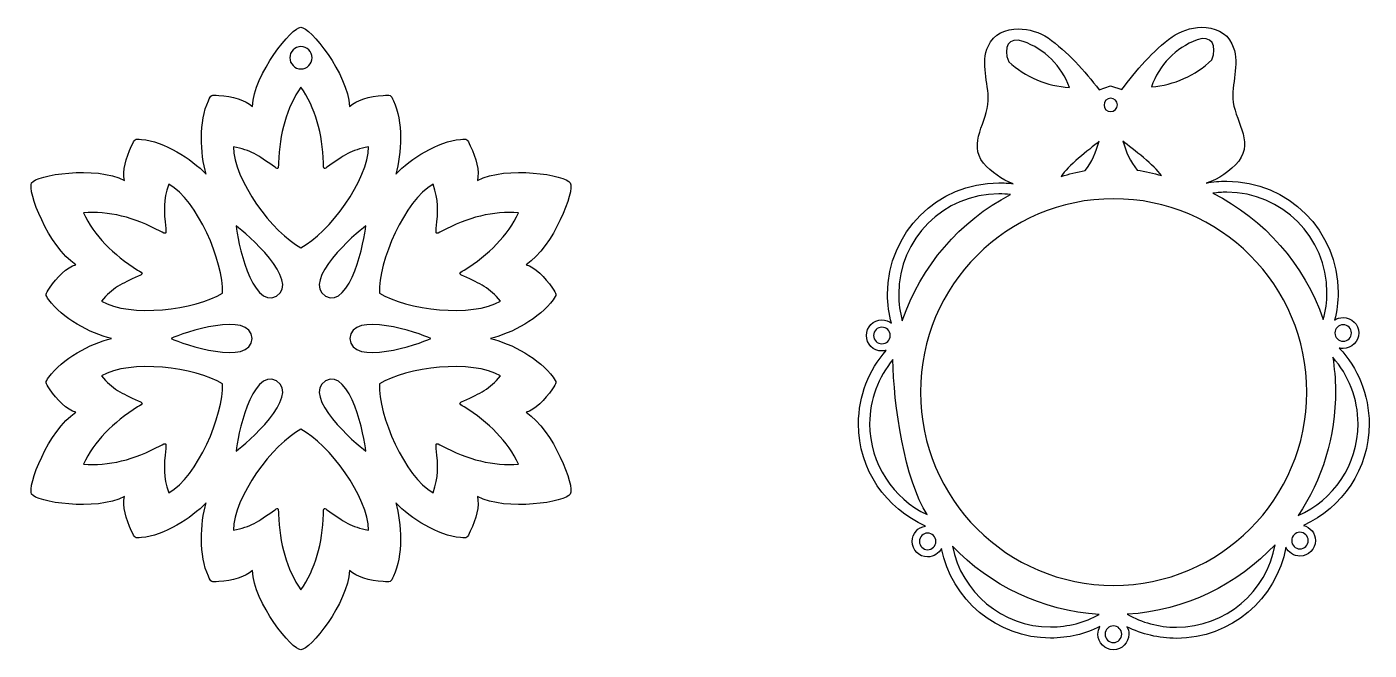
# Model space of a CAD drawing. Header units: centimetres. Extents: x 1 to 127, y -92 to 6.
# Drawn here: x 104.23 to 125.82, y -63.11 to -53.1 of the extents above; entities that cross this region are included whole.
import ezdxf

# ---------------------------------------------------------------- set-up
doc = ezdxf.new("R2010")
doc.units = ezdxf.units.CM
doc.header["$MEASUREMENT"] = 0
doc.layers.add('layer 1', color=7, linetype='Continuous')

msp = doc.modelspace()

# ---------------------------------------------------------------- linework, layer by layer
at = {"layer": 'layer 1', "color": 250}
for points, knots in [([(112.68481, -58.9143), (112.75302, -58.81488), (112.75744, -58.81548), (112.69408, -58.72583), (112.69408, -58.72583), (112.48497, -58.42987), (112.0255, -58.18619), (111.6894, -58.10527), (111.6894, -58.10527), (112.0255, -58.02435), (112.48497, -57.78067), (112.69408, -57.48471), (112.69408, -57.48471), (112.75744, -57.39506), (112.75302, -57.39566), (112.68481, -57.29624), (112.68481, -57.29624), (112.5596, -57.11388), (112.40597, -56.96187), (112.25944, -56.91916), (112.25944, -56.91916), (112.7011, -56.63596), (113.04884, -55.72588), (112.97136, -55.60528), (112.97136, -55.60528), (112.90564, -55.47787), (111.94364, -55.32398), (111.47752, -55.56487), (111.47752, -55.56487), (111.51381, -55.4166), (111.45898, -55.20758), (111.36368, -55.00796), (111.36368, -55.00796), (111.31168, -54.89916), (111.31441, -54.89564), (111.20508, -54.90568), (111.20508, -54.90568), (110.84425, -54.9388), (110.40348, -55.21486), (110.16537, -55.46547), (110.16537, -55.46547), (110.26336, -55.13394), (110.28204, -54.61422), (110.1303, -54.28516), (110.1303, -54.28516), (110.08432, -54.18546), (110.08264, -54.18958), (109.96242, -54.19896), (109.96242, -54.19896), (109.7419, -54.21622), (109.53345, -54.27324), (109.42321, -54.3788), (109.42321, -54.3788), (109.39877, -53.85471), (108.78448, -53.09852), (108.64129, -53.10532), (108.64129, -53.10532), (108.4981, -53.09852), (107.88381, -53.85471), (107.85937, -54.3788), (107.85937, -54.3788), (107.74913, -54.27324), (107.54068, -54.21622), (107.32016, -54.19896), (107.32016, -54.19896), (107.19994, -54.18958), (107.19826, -54.18546), (107.15228, -54.28516), (107.15228, -54.28516), (107.00054, -54.61422), (107.01922, -55.13394), (107.11721, -55.46547), (107.11721, -55.46547), (106.8791, -55.21486), (106.43833, -54.9388), (106.0775, -54.90568), (106.0775, -54.90568), (105.96817, -54.89564), (105.9709, -54.89916), (105.9189, -55.00796), (105.9189, -55.00796), (105.8236, -55.20758), (105.76877, -55.4166), (105.80506, -55.56487), (105.80506, -55.56487), (105.33894, -55.32398), (104.37694, -55.47787), (104.31122, -55.60528), (104.31122, -55.60528), (104.23374, -55.72588), (104.58148, -56.63596), (105.02314, -56.91916), (105.02314, -56.91916), (104.87661, -56.96187), (104.72298, -57.11388), (104.59777, -57.29624), (104.59777, -57.29624), (104.52956, -57.39566), (104.52514, -57.39506), (104.5885, -57.48471), (104.5885, -57.48471), (104.79761, -57.78067), (105.25708, -58.02435), (105.59318, -58.10527), (105.59318, -58.10527), (105.25708, -58.18619), (104.79761, -58.42987), (104.5885, -58.72583), (104.5885, -58.72583), (104.52514, -58.81548), (104.52956, -58.81488), (104.59777, -58.9143), (104.59777, -58.9143), (104.72298, -59.09666), (104.87661, -59.24867), (105.02314, -59.29138), (105.02314, -59.29138), (104.58148, -59.57458), (104.23374, -60.48466), (104.31122, -60.60526), (104.31122, -60.60526), (104.37694, -60.73267), (105.33894, -60.88656), (105.80506, -60.64567), (105.80506, -60.64567), (105.76877, -60.79394), (105.8236, -61.00296), (105.9189, -61.20258), (105.9189, -61.20258), (105.9709, -61.31138), (105.96817, -61.3149), (106.0775, -61.30486), (106.0775, -61.30486), (106.43833, -61.27174), (106.8791, -60.99568), (107.11721, -60.74507), (107.11721, -60.74507), (107.01922, -61.0766), (107.00054, -61.59632), (107.15228, -61.92538), (107.15228, -61.92538), (107.19826, -62.02508), (107.19994, -62.02096), (107.32016, -62.01158), (107.32016, -62.01158), (107.54068, -61.99432), (107.74913, -61.9373), (107.85937, -61.83174), (107.85937, -61.83174), (107.88381, -62.35583), (108.4981, -63.11202), (108.64129, -63.10522), (108.64129, -63.10522), (108.78448, -63.11202), (109.39877, -62.35583), (109.42321, -61.83174), (109.42321, -61.83174), (109.53345, -61.9373), (109.7419, -61.99432), (109.96242, -62.01158), (109.96242, -62.01158), (110.08264, -62.02096), (110.08432, -62.02508), (110.1303, -61.92538), (110.1303, -61.92538), (110.28204, -61.59632), (110.26336, -61.0766), (110.16537, -60.74507), (110.16537, -60.74507), (110.40348, -60.99568), (110.84425, -61.27174), (111.20508, -61.30486), (111.20508, -61.30486), (111.31441, -61.3149), (111.31168, -61.31138), (111.36368, -61.20258), (111.36368, -61.20258), (111.45898, -61.00296), (111.51381, -60.79394), (111.47752, -60.64567), (111.47752, -60.64567), (111.94364, -60.88656), (112.90564, -60.73267), (112.97136, -60.60526), (112.97136, -60.60526), (113.04884, -60.48466), (112.7011, -59.57458), (112.25944, -59.29138), (112.25944, -59.29138), (112.40597, -59.24867), (112.5596, -59.09666), (112.68481, -58.9143)], [0, 0, 0, 0, 0.02040816, 0.02040816, 0.02040816, 0.02040816, 0.04081633, 0.04081633, 0.04081633, 0.04081633, 0.06122449, 0.06122449, 0.06122449, 0.06122449, 0.08163265, 0.08163265, 0.08163265, 0.08163265, 0.10204082, 0.10204082, 0.10204082, 0.10204082, 0.12244898, 0.12244898, 0.12244898, 0.12244898, 0.14285714, 0.14285714, 0.14285714, 0.14285714, 0.16326531, 0.16326531, 0.16326531, 0.16326531, 0.18367347, 0.18367347, 0.18367347, 0.18367347, 0.20408163, 0.20408163, 0.20408163, 0.20408163, 0.2244898, 0.2244898, 0.2244898, 0.2244898, 0.24489796, 0.24489796, 0.24489796, 0.24489796, 0.26530612, 0.26530612, 0.26530612, 0.26530612, 0.28571429, 0.28571429, 0.28571429, 0.28571429, 0.30612245, 0.30612245, 0.30612245, 0.30612245, 0.32653061, 0.32653061, 0.32653061, 0.32653061, 0.34693878, 0.34693878, 0.34693878, 0.34693878, 0.36734694, 0.36734694, 0.36734694, 0.36734694, 0.3877551, 0.3877551, 0.3877551, 0.3877551, 0.40816327, 0.40816327, 0.40816327, 0.40816327, 0.42857143, 0.42857143, 0.42857143, 0.42857143, 0.44897959, 0.44897959, 0.44897959, 0.44897959, 0.46938776, 0.46938776, 0.46938776, 0.46938776, 0.48979592, 0.48979592, 0.48979592, 0.48979592, 0.51020408, 0.51020408, 0.51020408, 0.51020408, 0.53061224, 0.53061224, 0.53061224, 0.53061224, 0.55102041, 0.55102041, 0.55102041, 0.55102041, 0.57142857, 0.57142857, 0.57142857, 0.57142857, 0.59183673, 0.59183673, 0.59183673, 0.59183673, 0.6122449, 0.6122449, 0.6122449, 0.6122449, 0.63265306, 0.63265306, 0.63265306, 0.63265306, 0.65306122, 0.65306122, 0.65306122, 0.65306122, 0.67346939, 0.67346939, 0.67346939, 0.67346939, 0.69387755, 0.69387755, 0.69387755, 0.69387755, 0.71428571, 0.71428571, 0.71428571, 0.71428571, 0.73469388, 0.73469388, 0.73469388, 0.73469388, 0.75510204, 0.75510204, 0.75510204, 0.75510204, 0.7755102, 0.7755102, 0.7755102, 0.7755102, 0.79591837, 0.79591837, 0.79591837, 0.79591837, 0.81632653, 0.81632653, 0.81632653, 0.81632653, 0.83673469, 0.83673469, 0.83673469, 0.83673469, 0.85714286, 0.85714286, 0.85714286, 0.85714286, 0.87755102, 0.87755102, 0.87755102, 0.87755102, 0.89795918, 0.89795918, 0.89795918, 0.89795918, 0.91836735, 0.91836735, 0.91836735, 0.91836735, 0.93877551, 0.93877551, 0.93877551, 0.93877551, 0.95918367, 0.95918367, 0.95918367, 0.95918367, 1, 1, 1, 1]), ([(120.65352, -53.27664), (120.52559, -53.18767), (120.34651, -53.13124), (120.17497, -53.13011), (120.17497, -53.13011), (119.9783, -53.13435), (119.77324, -53.21354), (119.69321, -53.40248), (119.69321, -53.40248), (119.55929, -53.68716), (119.69959, -53.99692), (119.69255, -54.28203), (119.69255, -54.28203), (119.68423, -54.61873), (119.35796, -54.96347), (119.61479, -55.29098), (119.61479, -55.29098), (119.74565, -55.43164), (119.91054, -55.55521), (120.09424, -55.61818), (120.09424, -55.61818), (120.01821, -55.60832), (119.94068, -55.60323), (119.86197, -55.60323), (119.86197, -55.60323), (118.87413, -55.60323), (118.07334, -56.40404), (118.07334, -57.39186), (118.07334, -57.39186), (118.07334, -57.55427), (118.09499, -57.71165), (118.13556, -57.86121), (118.13556, -57.86121), (118.09318, -57.82783), (118.03971, -57.80792), (117.98157, -57.80792), (117.98157, -57.80792), (117.84402, -57.80792), (117.73252, -57.91943), (117.73252, -58.05698), (117.73252, -58.05698), (117.73252, -58.19452), (117.84402, -58.30604), (117.98157, -58.30604), (117.98157, -58.30604), (118.0056, -58.30604), (118.02885, -58.30263), (118.05082, -58.29628), (118.05082, -58.29628), (117.77379, -58.61127), (117.60579, -59.02452), (117.60579, -59.47697), (117.60579, -59.47697), (117.60579, -60.21208), (118.04924, -60.84361), (118.68322, -61.11863), (118.68322, -61.11863), (118.56173, -61.13518), (118.4681, -61.23935), (118.4681, -61.3654), (118.4681, -61.3654), (118.4681, -61.50294), (118.5796, -61.61444), (118.71715, -61.61444), (118.71715, -61.61444), (118.81448, -61.61444), (118.89878, -61.55862), (118.93974, -61.47723), (118.93974, -61.47723), (119.10142, -62.29884), (119.82568, -62.91855), (120.69468, -62.91855), (120.69468, -62.91855), (120.97886, -62.91855), (121.24757, -62.85225), (121.48617, -62.73433), (121.48617, -62.73433), (121.46592, -62.77035), (121.45437, -62.81193), (121.45437, -62.85621), (121.45437, -62.85621), (121.45437, -62.99376), (121.56587, -63.10527), (121.70343, -63.10527), (121.70343, -63.10527), (121.84097, -63.10527), (121.95247, -62.99376), (121.95247, -62.85621), (121.95247, -62.85621), (121.95247, -62.81259), (121.94125, -62.77159), (121.92157, -62.73594), (121.92157, -62.73594), (122.16148, -62.85549), (122.43204, -62.92276), (122.7183, -62.92276), (122.7183, -62.92276), (123.59566, -62.92276), (124.32549, -62.29105), (124.47775, -61.45769), (124.47775, -61.45769), (124.51742, -61.54256), (124.60358, -61.60136), (124.70347, -61.60136), (124.70347, -61.60136), (124.84102, -61.60136), (124.95252, -61.48985), (124.95252, -61.35231), (124.95252, -61.35231), (124.95252, -61.2339), (124.8699, -61.13479), (124.75916, -61.1095), (124.75916, -61.1095), (125.38207, -60.82982), (125.81591, -60.20405), (125.81591, -59.47697), (125.81591, -59.47697), (125.81591, -59.00599), (125.63378, -58.57736), (125.33621, -58.25794), (125.33621, -58.25794), (125.35612, -58.26306), (125.37706, -58.26593), (125.39857, -58.26593), (125.39857, -58.26593), (125.53612, -58.26593), (125.64762, -58.15443), (125.64762, -58.01688), (125.64762, -58.01688), (125.64762, -57.87933), (125.53612, -57.76782), (125.39857, -57.76782), (125.39857, -57.76782), (125.34763, -57.76782), (125.30025, -57.78312), (125.26079, -57.80937), (125.26079, -57.80937), (125.29701, -57.66749), (125.31626, -57.51882), (125.31626, -57.36566), (125.31626, -57.36566), (125.31626, -56.37783), (124.51546, -55.57704), (123.52763, -55.57704), (123.52763, -55.57704), (123.41417, -55.57704), (123.30316, -55.58761), (123.19557, -55.6078), (123.19557, -55.6078), (123.39815, -55.54793), (123.57878, -55.41195), (123.71863, -55.25637), (123.71863, -55.25637), (123.96999, -54.92457), (123.63795, -54.58538), (123.62387, -54.24889), (123.62387, -54.24889), (123.61203, -53.96394), (123.74709, -53.65184), (123.60837, -53.36947), (123.60837, -53.36947), (123.52525, -53.18191), (123.31881, -53.10618), (123.1221, -53.10527), (123.1221, -53.10527), (122.95067, -53.10928), (122.7725, -53.16874), (122.64615, -53.25985), (122.64615, -53.25985), (122.34518, -53.47669), (122.06393, -53.8071), (121.8387, -54.10599), (121.8387, -54.10599), (121.8387, -54.10599), (121.65636, -54.04687), (121.65636, -54.04687), (121.65636, -54.04687), (121.65636, -54.04687), (121.47513, -54.10905), (121.47513, -54.10905), (121.47513, -54.10905), (121.24482, -53.81402), (120.95804, -53.48838), (120.65352, -53.27664)], [0, 0, 0, 0, 0.0212766, 0.0212766, 0.0212766, 0.0212766, 0.04255319, 0.04255319, 0.04255319, 0.04255319, 0.06382979, 0.06382979, 0.06382979, 0.06382979, 0.08510638, 0.08510638, 0.08510638, 0.08510638, 0.10638298, 0.10638298, 0.10638298, 0.10638298, 0.12765957, 0.12765957, 0.12765957, 0.12765957, 0.14893617, 0.14893617, 0.14893617, 0.14893617, 0.17021277, 0.17021277, 0.17021277, 0.17021277, 0.19148936, 0.19148936, 0.19148936, 0.19148936, 0.21276596, 0.21276596, 0.21276596, 0.21276596, 0.23404255, 0.23404255, 0.23404255, 0.23404255, 0.25531915, 0.25531915, 0.25531915, 0.25531915, 0.27659574, 0.27659574, 0.27659574, 0.27659574, 0.29787234, 0.29787234, 0.29787234, 0.29787234, 0.31914894, 0.31914894, 0.31914894, 0.31914894, 0.34042553, 0.34042553, 0.34042553, 0.34042553, 0.36170213, 0.36170213, 0.36170213, 0.36170213, 0.38297872, 0.38297872, 0.38297872, 0.38297872, 0.40425532, 0.40425532, 0.40425532, 0.40425532, 0.42553191, 0.42553191, 0.42553191, 0.42553191, 0.44680851, 0.44680851, 0.44680851, 0.44680851, 0.46808511, 0.46808511, 0.46808511, 0.46808511, 0.4893617, 0.4893617, 0.4893617, 0.4893617, 0.5106383, 0.5106383, 0.5106383, 0.5106383, 0.53191489, 0.53191489, 0.53191489, 0.53191489, 0.55319149, 0.55319149, 0.55319149, 0.55319149, 0.57446809, 0.57446809, 0.57446809, 0.57446809, 0.59574468, 0.59574468, 0.59574468, 0.59574468, 0.61702128, 0.61702128, 0.61702128, 0.61702128, 0.63829787, 0.63829787, 0.63829787, 0.63829787, 0.65957447, 0.65957447, 0.65957447, 0.65957447, 0.68085106, 0.68085106, 0.68085106, 0.68085106, 0.70212766, 0.70212766, 0.70212766, 0.70212766, 0.72340426, 0.72340426, 0.72340426, 0.72340426, 0.74468085, 0.74468085, 0.74468085, 0.74468085, 0.76595745, 0.76595745, 0.76595745, 0.76595745, 0.78723404, 0.78723404, 0.78723404, 0.78723404, 0.80851064, 0.80851064, 0.80851064, 0.80851064, 0.82978723, 0.82978723, 0.82978723, 0.82978723, 0.85106383, 0.85106383, 0.85106383, 0.85106383, 0.87234043, 0.87234043, 0.87234043, 0.87234043, 0.89361702, 0.89361702, 0.89361702, 0.89361702, 0.91489362, 0.91489362, 0.91489362, 0.91489362, 0.93617021, 0.93617021, 0.93617021, 0.93617021, 0.95744681, 0.95744681, 0.95744681, 0.95744681, 1, 1, 1, 1]), ([(120.99687, -54.07303), (120.63331, -54.05099), (120.28835, -53.9044), (120.02012, -53.65795), (120.02012, -53.65795), (119.9232, -53.42931), (120.01867, -53.2496), (120.25078, -53.33162), (120.25078, -53.33162), (120.59809, -53.45436), (120.87199, -53.72652), (120.99687, -54.07303)], [0, 0, 0, 0, 0.25, 0.25, 0.25, 0.25, 0.5, 0.5, 0.5, 0.5, 1, 1, 1, 1]), ([(123.28583, -53.63041), (123.02177, -53.88136), (122.67935, -54.03374), (122.31622, -54.0619), (122.31622, -54.0619), (122.43525, -53.71335), (122.70452, -53.43661), (123.0497, -53.30801), (123.0497, -53.30801), (123.28038, -53.2221), (123.37888, -53.40017), (123.28583, -53.63041)], [0, 0, 0, 0, 0.25, 0.25, 0.25, 0.25, 0.5, 0.5, 0.5, 0.5, 1, 1, 1, 1]), ([(108.82129, -53.59446), (108.82129, -53.69387), (108.7407, -53.77446), (108.64129, -53.77446), (108.64129, -53.77446), (108.54188, -53.77446), (108.46129, -53.69387), (108.46129, -53.59446), (108.46129, -53.59446), (108.46129, -53.49504), (108.54188, -53.41446), (108.64129, -53.41446), (108.64129, -53.41446), (108.7407, -53.41446), (108.82129, -53.49504), (108.82129, -53.59446)], [0, 0, 0, 0, 0.2, 0.2, 0.2, 0.2, 0.4, 0.4, 0.4, 0.4, 0.6, 0.6, 0.6, 0.6, 1, 1, 1, 1]), ([(108.64129, -56.64854), (108.19516, -56.41426), (107.54904, -55.54736), (107.55678, -55.02696), (107.55678, -55.02696), (107.83373, -55.07766), (107.95374, -55.1622), (108.19977, -55.33846), (108.19977, -55.33846), (108.27453, -55.38667), (108.27678, -55.3983), (108.2813, -55.28103), (108.2813, -55.28103), (108.29208, -54.81886), (108.41312, -54.39539), (108.64129, -54.0649), (108.64129, -54.0649), (108.86946, -54.39539), (108.9905, -54.81886), (109.00128, -55.28103), (109.00128, -55.28103), (109.0058, -55.3983), (109.00805, -55.38667), (109.08281, -55.33846), (109.08281, -55.33846), (109.32884, -55.1622), (109.44885, -55.07766), (109.7258, -55.02696), (109.7258, -55.02696), (109.73354, -55.54736), (109.08742, -56.41426), (108.64129, -56.64854)], [0, 0, 0, 0, 0.11111111, 0.11111111, 0.11111111, 0.11111111, 0.22222222, 0.22222222, 0.22222222, 0.22222222, 0.33333333, 0.33333333, 0.33333333, 0.33333333, 0.44444444, 0.44444444, 0.44444444, 0.44444444, 0.55555556, 0.55555556, 0.55555556, 0.55555556, 0.66666667, 0.66666667, 0.66666667, 0.66666667, 0.77777778, 0.77777778, 0.77777778, 0.77777778, 1, 1, 1, 1]), ([(121.55274, -54.35426), (121.55224, -54.29506), (121.59991, -54.24656), (121.65912, -54.24606), (121.65912, -54.24606), (121.71828, -54.24557), (121.76675, -54.29329), (121.76724, -54.35244), (121.76724, -54.35244), (121.76774, -54.41163), (121.72015, -54.46014), (121.66094, -54.46064), (121.66094, -54.46064), (121.60168, -54.46113), (121.55322, -54.41351), (121.55274, -54.35426)], [0, 0, 0, 0, 0.2, 0.2, 0.2, 0.2, 0.4, 0.4, 0.4, 0.4, 0.6, 0.6, 0.6, 0.6, 1, 1, 1, 1]), ([(120.86243, -55.50249), (120.96196, -55.33136), (121.30906, -55.07859), (121.47303, -54.93668), (121.47303, -54.93668), (121.42459, -55.10519), (121.36049, -55.27261), (121.24902, -55.40732), (121.24902, -55.40732), (121.11715, -55.42992), (120.98962, -55.46081), (120.86243, -55.50249)], [0, 0, 0, 0, 0.25, 0.25, 0.25, 0.25, 0.5, 0.5, 0.5, 0.5, 1, 1, 1, 1]), ([(122.47474, -55.48889), (122.34761, -55.44959), (122.21816, -55.42012), (122.08659, -55.40026), (122.08659, -55.40026), (121.97288, -55.26744), (121.90595, -55.10114), (121.85477, -54.93347), (121.85477, -54.93347), (122.02123, -55.07271), (122.37219, -55.31933), (122.47474, -55.48889)], [0, 0, 0, 0, 0.25, 0.25, 0.25, 0.25, 0.5, 0.5, 0.5, 0.5, 1, 1, 1, 1]), ([(106.51768, -55.62688), (106.97222, -55.88038), (107.39992, -56.87338), (107.37974, -57.37688), (107.37974, -57.37688), (106.95378, -57.64611), (105.87998, -57.77222), (105.43317, -57.50531), (105.43317, -57.50531), (105.61554, -57.29083), (105.74877, -57.22915), (106.02441, -57.10422), (106.02441, -57.10422), (106.10356, -57.06356), (106.11476, -57.06743), (106.01545, -57.00488), (106.01545, -57.00488), (105.6206, -56.76447), (105.31438, -56.44791), (105.14224, -56.08506), (105.14224, -56.08506), (105.54254, -56.05271), (105.96981, -56.15963), (106.37544, -56.38138), (106.37544, -56.38138), (106.47926, -56.4361), (106.47032, -56.42834), (106.46594, -56.33947), (106.46594, -56.33947), (106.43632, -56.03828), (106.42312, -55.89207), (106.51768, -55.62688)], [0, 0, 0, 0, 0.11111111, 0.11111111, 0.11111111, 0.11111111, 0.22222222, 0.22222222, 0.22222222, 0.22222222, 0.33333333, 0.33333333, 0.33333333, 0.33333333, 0.44444444, 0.44444444, 0.44444444, 0.44444444, 0.55555556, 0.55555556, 0.55555556, 0.55555556, 0.66666667, 0.66666667, 0.66666667, 0.66666667, 0.77777778, 0.77777778, 0.77777778, 0.77777778, 1, 1, 1, 1]), ([(109.90284, -57.37688), (109.88266, -56.87338), (110.31036, -55.88038), (110.7649, -55.62688), (110.7649, -55.62688), (110.85946, -55.89207), (110.84626, -56.03828), (110.81664, -56.33947), (110.81664, -56.33947), (110.81226, -56.42834), (110.80332, -56.4361), (110.90714, -56.38138), (110.90714, -56.38138), (111.31277, -56.15963), (111.74004, -56.05271), (112.14034, -56.08506), (112.14034, -56.08506), (111.9682, -56.44791), (111.66198, -56.76447), (111.26713, -57.00488), (111.26713, -57.00488), (111.16782, -57.06743), (111.17902, -57.06356), (111.25817, -57.10422), (111.25817, -57.10422), (111.53381, -57.22915), (111.66704, -57.29083), (111.84941, -57.50531), (111.84941, -57.50531), (111.4026, -57.77222), (110.3288, -57.64611), (109.90284, -57.37688)], [0, 0, 0, 0, 0.11111111, 0.11111111, 0.11111111, 0.11111111, 0.22222222, 0.22222222, 0.22222222, 0.22222222, 0.33333333, 0.33333333, 0.33333333, 0.33333333, 0.44444444, 0.44444444, 0.44444444, 0.44444444, 0.55555556, 0.55555556, 0.55555556, 0.55555556, 0.66666667, 0.66666667, 0.66666667, 0.66666667, 0.77777778, 0.77777778, 0.77777778, 0.77777778, 1, 1, 1, 1]), ([(120.04943, -55.7929), (119.2364, -56.21589), (118.60707, -56.94182), (118.30971, -57.81981), (118.30971, -57.81981), (118.27223, -57.68355), (118.2522, -57.54003), (118.2522, -57.39186), (118.2522, -57.39186), (118.2522, -56.50282), (118.97292, -55.7821), (119.86197, -55.7821), (119.86197, -55.7821), (119.92538, -55.7821), (119.98794, -55.78576), (120.04943, -55.7929)], [0, 0, 0, 0, 0.2, 0.2, 0.2, 0.2, 0.4, 0.4, 0.4, 0.4, 0.6, 0.6, 0.6, 0.6, 1, 1, 1, 1]), ([(121.70743, -62.07193), (119.99211, -62.07193), (118.60155, -60.68138), (118.60155, -58.96606), (118.60155, -58.96606), (118.60155, -57.25074), (119.99211, -55.86019), (121.70743, -55.86019), (121.70743, -55.86019), (123.42274, -55.86019), (124.81329, -57.25074), (124.81329, -58.96606), (124.81329, -58.96606), (124.81329, -60.68138), (123.42274, -62.07193), (121.70743, -62.07193)], [0, 0, 0, 0, 0.2, 0.2, 0.2, 0.2, 0.4, 0.4, 0.4, 0.4, 0.6, 0.6, 0.6, 0.6, 1, 1, 1, 1]), ([(125.07865, -57.79807), (124.77271, -56.91332), (124.12957, -56.187), (123.30403, -55.7713), (123.30403, -55.7713), (123.37711, -55.76115), (123.45176, -55.7559), (123.52763, -55.7559), (123.52763, -55.7559), (124.41668, -55.7559), (125.13739, -56.47662), (125.13739, -57.36566), (125.13739, -57.36566), (125.13739, -57.51546), (125.11693, -57.66047), (125.07865, -57.79807)], [0, 0, 0, 0, 0.2, 0.2, 0.2, 0.2, 0.4, 0.4, 0.4, 0.4, 0.6, 0.6, 0.6, 0.6, 1, 1, 1, 1]), ([(108.24889, -57.42552), (107.83917, -57.63546), (107.61652, -56.50788), (107.5972, -56.29682), (107.5972, -56.29682), (107.77032, -56.41907), (108.63544, -57.17566), (108.24889, -57.42552)], [0, 0, 0, 0, 0.33333333, 0.33333333, 0.33333333, 0.33333333, 1, 1, 1, 1]), ([(109.68538, -56.29682), (109.66606, -56.50788), (109.44341, -57.63546), (109.03369, -57.42552), (109.03369, -57.42552), (108.64714, -57.17566), (109.51226, -56.41907), (109.68538, -56.29682)], [0, 0, 0, 0, 0.33333333, 0.33333333, 0.33333333, 0.33333333, 1, 1, 1, 1]), ([(107.85645, -58.10527), (107.8334, -58.56508), (106.74545, -58.19407), (106.55308, -58.10527), (106.55308, -58.10527), (106.74545, -58.01647), (107.8334, -57.64546), (107.85645, -58.10527)], [0, 0, 0, 0, 0.33333333, 0.33333333, 0.33333333, 0.33333333, 1, 1, 1, 1]), ([(110.7295, -58.10527), (110.53713, -58.19407), (109.44918, -58.56508), (109.42613, -58.10527), (109.42613, -58.10527), (109.44918, -57.64546), (110.53713, -58.01647), (110.7295, -58.10527)], [0, 0, 0, 0, 0.33333333, 0.33333333, 0.33333333, 0.33333333, 1, 1, 1, 1]), ([(117.98157, -57.92364), (118.05521, -57.92364), (118.1149, -57.98334), (118.1149, -58.05698), (118.1149, -58.05698), (118.1149, -58.13061), (118.05521, -58.19031), (117.98157, -58.19031), (117.98157, -58.19031), (117.90793, -58.19031), (117.84823, -58.13061), (117.84823, -58.05698), (117.84823, -58.05698), (117.84823, -57.98334), (117.90793, -57.92364), (117.98157, -57.92364)], [0, 0, 0, 0, 0.2, 0.2, 0.2, 0.2, 0.4, 0.4, 0.4, 0.4, 0.6, 0.6, 0.6, 0.6, 1, 1, 1, 1]), ([(125.39857, -58.15022), (125.32493, -58.15022), (125.26524, -58.09051), (125.26524, -58.01688), (125.26524, -58.01688), (125.26524, -57.94324), (125.32493, -57.88355), (125.39857, -57.88355), (125.39857, -57.88355), (125.47221, -57.88355), (125.53191, -57.94324), (125.53191, -58.01688), (125.53191, -58.01688), (125.53191, -58.09051), (125.47221, -58.15022), (125.39857, -58.15022)], [0, 0, 0, 0, 0.2, 0.2, 0.2, 0.2, 0.4, 0.4, 0.4, 0.4, 0.6, 0.6, 0.6, 0.6, 1, 1, 1, 1]), ([(107.37974, -58.83366), (107.39992, -59.33716), (106.97222, -60.33016), (106.51768, -60.58366), (106.51768, -60.58366), (106.42312, -60.31847), (106.43632, -60.17226), (106.46594, -59.87107), (106.46594, -59.87107), (106.47032, -59.7822), (106.47926, -59.77444), (106.37544, -59.82916), (106.37544, -59.82916), (105.96981, -60.05091), (105.54254, -60.15783), (105.14224, -60.12548), (105.14224, -60.12548), (105.31438, -59.76263), (105.6206, -59.44607), (106.01545, -59.20566), (106.01545, -59.20566), (106.11476, -59.14311), (106.10356, -59.14698), (106.02441, -59.10632), (106.02441, -59.10632), (105.74877, -58.98139), (105.61554, -58.91971), (105.43317, -58.70523), (105.43317, -58.70523), (105.87998, -58.43832), (106.95378, -58.56443), (107.37974, -58.83366)], [0, 0, 0, 0, 0.11111111, 0.11111111, 0.11111111, 0.11111111, 0.22222222, 0.22222222, 0.22222222, 0.22222222, 0.33333333, 0.33333333, 0.33333333, 0.33333333, 0.44444444, 0.44444444, 0.44444444, 0.44444444, 0.55555556, 0.55555556, 0.55555556, 0.55555556, 0.66666667, 0.66666667, 0.66666667, 0.66666667, 0.77777778, 0.77777778, 0.77777778, 0.77777778, 1, 1, 1, 1]), ([(110.7649, -60.58366), (110.31036, -60.33016), (109.88266, -59.33716), (109.90284, -58.83366), (109.90284, -58.83366), (110.3288, -58.56443), (111.4026, -58.43832), (111.84941, -58.70523), (111.84941, -58.70523), (111.66704, -58.91971), (111.53381, -58.98139), (111.25817, -59.10632), (111.25817, -59.10632), (111.17902, -59.14698), (111.16782, -59.14311), (111.26713, -59.20566), (111.26713, -59.20566), (111.66198, -59.44607), (111.9682, -59.76263), (112.14034, -60.12548), (112.14034, -60.12548), (111.74004, -60.15783), (111.31277, -60.05091), (110.90714, -59.82916), (110.90714, -59.82916), (110.80332, -59.77444), (110.81226, -59.7822), (110.81664, -59.87107), (110.81664, -59.87107), (110.84626, -60.17226), (110.85946, -60.31847), (110.7649, -60.58366)], [0, 0, 0, 0, 0.11111111, 0.11111111, 0.11111111, 0.11111111, 0.22222222, 0.22222222, 0.22222222, 0.22222222, 0.33333333, 0.33333333, 0.33333333, 0.33333333, 0.44444444, 0.44444444, 0.44444444, 0.44444444, 0.55555556, 0.55555556, 0.55555556, 0.55555556, 0.66666667, 0.66666667, 0.66666667, 0.66666667, 0.77777778, 0.77777778, 0.77777778, 0.77777778, 1, 1, 1, 1]), ([(118.15957, -58.44422), (118.16724, -59.15688), (118.34517, -60.38079), (118.71067, -60.93473), (118.71067, -60.93473), (118.1635, -60.67765), (117.78464, -60.12156), (117.78464, -59.47697), (117.78464, -59.47697), (117.78464, -59.08391), (117.92555, -58.72374), (118.15957, -58.44422)], [0, 0, 0, 0, 0.25, 0.25, 0.25, 0.25, 0.5, 0.5, 0.5, 0.5, 1, 1, 1, 1]), ([(125.27413, -58.93745), (125.27261, -58.75735), (125.25779, -58.58048), (125.23065, -58.40774), (125.23065, -58.40774), (125.48345, -58.69205), (125.63704, -59.06659), (125.63704, -59.47697), (125.63704, -59.47697), (125.63704, -60.13603), (125.24097, -60.70257), (124.6739, -60.95159), (124.6739, -60.95159), (125.05857, -60.37569), (125.2804, -59.6822), (125.27413, -58.93745)], [0, 0, 0, 0, 0.2, 0.2, 0.2, 0.2, 0.4, 0.4, 0.4, 0.4, 0.6, 0.6, 0.6, 0.6, 1, 1, 1, 1]), ([(107.5972, -59.91372), (107.61652, -59.70266), (107.83917, -58.57508), (108.24889, -58.78502), (108.24889, -58.78502), (108.63544, -59.03488), (107.77032, -59.79147), (107.5972, -59.91372)], [0, 0, 0, 0, 0.33333333, 0.33333333, 0.33333333, 0.33333333, 1, 1, 1, 1]), ([(109.68538, -59.91372), (109.51226, -59.79147), (108.64714, -59.03488), (109.03369, -58.78502), (109.03369, -58.78502), (109.44341, -58.57508), (109.66606, -59.70266), (109.68538, -59.91372)], [0, 0, 0, 0, 0.33333333, 0.33333333, 0.33333333, 0.33333333, 1, 1, 1, 1]), ([(108.64129, -59.562), (109.08742, -59.79628), (109.73354, -60.66318), (109.7258, -61.18358), (109.7258, -61.18358), (109.44885, -61.13288), (109.32884, -61.04834), (109.08281, -60.87208), (109.08281, -60.87208), (109.00805, -60.82387), (109.0058, -60.81224), (109.00128, -60.92951), (109.00128, -60.92951), (108.9905, -61.39168), (108.86946, -61.81515), (108.64129, -62.14564), (108.64129, -62.14564), (108.41312, -61.81515), (108.29208, -61.39168), (108.2813, -60.92951), (108.2813, -60.92951), (108.27678, -60.81224), (108.27453, -60.82387), (108.19977, -60.87208), (108.19977, -60.87208), (107.95374, -61.04834), (107.83373, -61.13288), (107.55678, -61.18358), (107.55678, -61.18358), (107.54904, -60.66318), (108.19516, -59.79628), (108.64129, -59.562)], [0, 0, 0, 0, 0.11111111, 0.11111111, 0.11111111, 0.11111111, 0.22222222, 0.22222222, 0.22222222, 0.22222222, 0.33333333, 0.33333333, 0.33333333, 0.33333333, 0.44444444, 0.44444444, 0.44444444, 0.44444444, 0.55555556, 0.55555556, 0.55555556, 0.55555556, 0.66666667, 0.66666667, 0.66666667, 0.66666667, 0.77777778, 0.77777778, 0.77777778, 0.77777778, 1, 1, 1, 1]), ([(118.71715, -61.23206), (118.79079, -61.23206), (118.85049, -61.29175), (118.85049, -61.3654), (118.85049, -61.3654), (118.85049, -61.43903), (118.79079, -61.49873), (118.71715, -61.49873), (118.71715, -61.49873), (118.64351, -61.49873), (118.58382, -61.43903), (118.58382, -61.3654), (118.58382, -61.3654), (118.58382, -61.29175), (118.64351, -61.23206), (118.71715, -61.23206)], [0, 0, 0, 0, 0.2, 0.2, 0.2, 0.2, 0.4, 0.4, 0.4, 0.4, 0.6, 0.6, 0.6, 0.6, 1, 1, 1, 1]), ([(124.57013, -61.35231), (124.57013, -61.27866), (124.62982, -61.21897), (124.70347, -61.21897), (124.70347, -61.21897), (124.7771, -61.21897), (124.8368, -61.27866), (124.8368, -61.35231), (124.8368, -61.35231), (124.8368, -61.42594), (124.7771, -61.48564), (124.70347, -61.48564), (124.70347, -61.48564), (124.62982, -61.48564), (124.57013, -61.42594), (124.57013, -61.35231)], [0, 0, 0, 0, 0.2, 0.2, 0.2, 0.2, 0.4, 0.4, 0.4, 0.4, 0.6, 0.6, 0.6, 0.6, 1, 1, 1, 1]), ([(119.115, -61.44125), (119.71881, -62.07156), (120.55076, -62.48087), (121.47669, -62.53731), (121.47669, -62.53731), (121.24516, -62.66623), (120.97849, -62.73968), (120.69468, -62.73968), (120.69468, -62.73968), (119.91214, -62.73968), (119.26, -62.1813), (119.115, -61.44125)], [0, 0, 0, 0, 0.25, 0.25, 0.25, 0.25, 0.5, 0.5, 0.5, 0.5, 1, 1, 1, 1]), ([(121.9277, -62.53671), (122.86355, -62.47726), (123.7004, -62.05846), (124.30318, -61.41767), (124.30318, -61.41767), (124.16923, -62.17149), (123.51061, -62.7439), (122.7183, -62.7439), (122.7183, -62.7439), (122.43098, -62.7439), (122.16122, -62.66861), (121.9277, -62.53671)], [0, 0, 0, 0, 0.25, 0.25, 0.25, 0.25, 0.5, 0.5, 0.5, 0.5, 1, 1, 1, 1]), ([(121.70343, -62.72287), (121.77706, -62.72287), (121.83675, -62.78257), (121.83675, -62.85621), (121.83675, -62.85621), (121.83675, -62.92985), (121.77706, -62.98954), (121.70343, -62.98954), (121.70343, -62.98954), (121.62978, -62.98954), (121.57008, -62.92985), (121.57008, -62.85621), (121.57008, -62.85621), (121.57008, -62.78257), (121.62978, -62.72287), (121.70343, -62.72287)], [0, 0, 0, 0, 0.2, 0.2, 0.2, 0.2, 0.4, 0.4, 0.4, 0.4, 0.6, 0.6, 0.6, 0.6, 1, 1, 1, 1])]:
    msp.add_open_spline(points, degree=3, knots=knots, dxfattribs=at)

doc.saveas('drawing.dxf')
